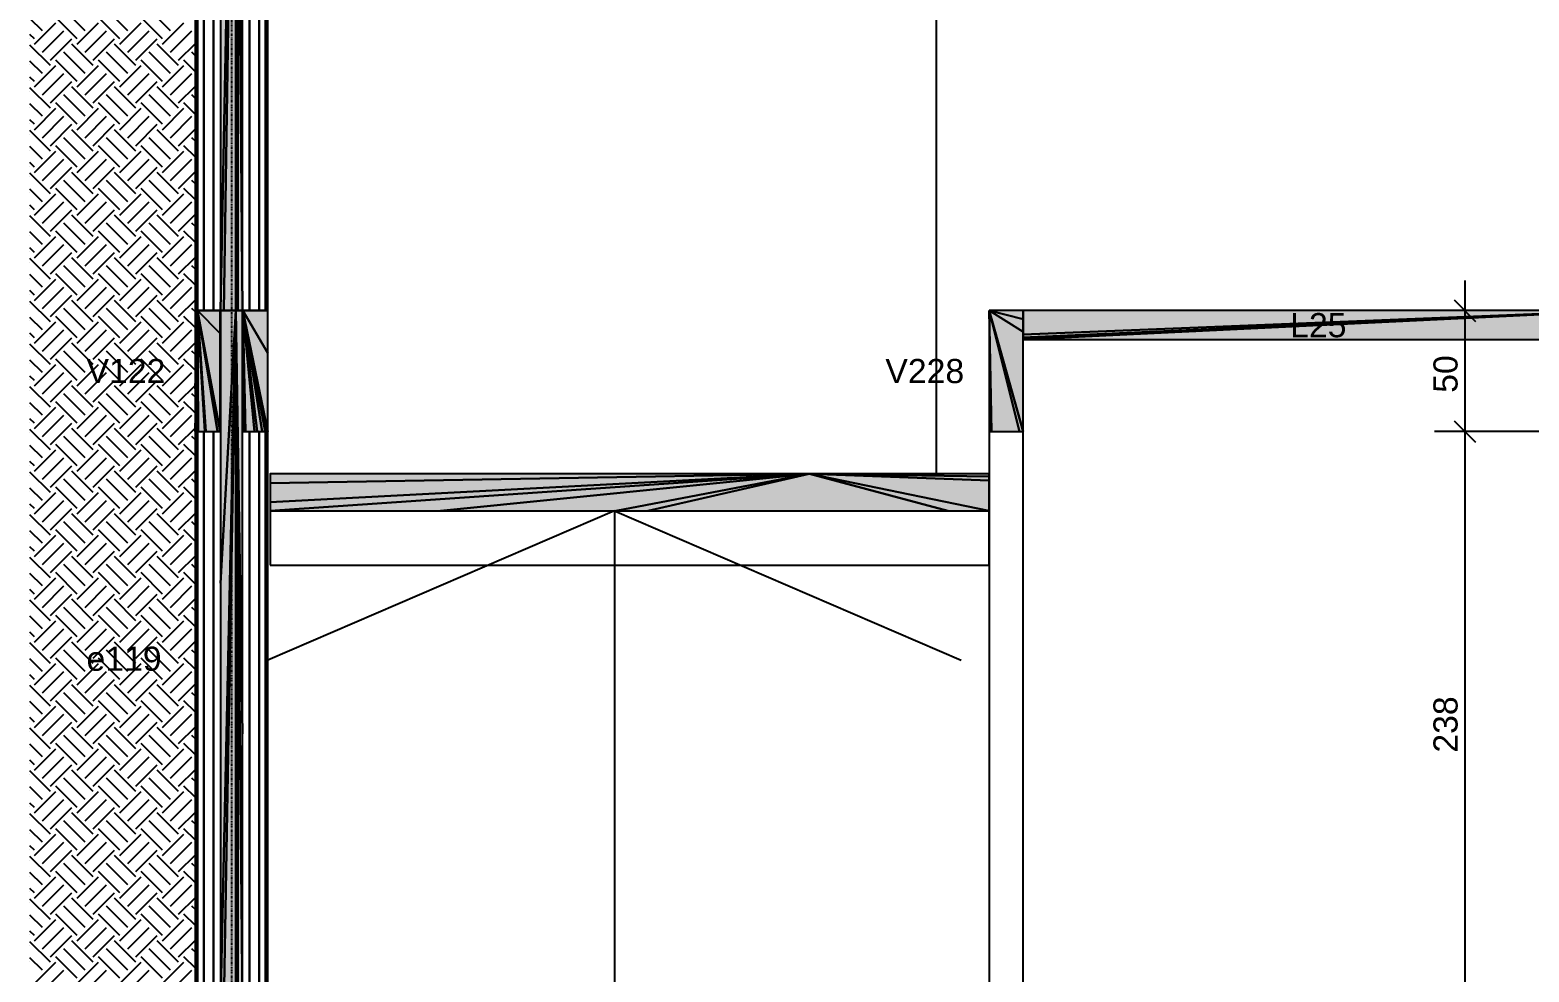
# Model space of a CAD drawing. Extents: x 37185 to 43130, y -8131 to -3926.
# Drawn here: x 38322.4 to 38735.9, y -7439.1 to -7179 of the extents above; entities that cross this region are included whole.
import ezdxf

# ---------------------------------------------------------------- set-up
doc = ezdxf.new("R2010")
doc.units = 0
doc.header["$MEASUREMENT"] = 0
doc.linetypes.add('ESTILO_TQS_0004', pattern=[1.12, 0.5, -0.2, 0.01, -0.2, 0.01, -0.2])
for name, color, linetype in [('47', 15, 'CONTINUOUS'), ('48', 4, 'CONTINUOUS'), ('52', 3, 'CONTINUOUS'), ('70', 160, 'CONTINUOUS'), ('74', 2, 'CONTINUOUS'), ('75', 9, 'CONTINUOUS'), ('96', 252, 'CONTINUOUS')]:
    doc.layers.add(name, color=color, linetype=linetype)
doc.styles.add('TQS_ARIAL', font='arial.ttf')

msp = doc.modelspace()

# ---------------------------------------------------------------- linework, layer by layer
at = {"layer": '47', "linetype": 'Continuous'}
for p, q in [((38337.58, -7179.29), (38331.69, -7173.4)), ((38349.37, -7179.29), (38343.47, -7173.4)), ((38361.15, -7179.29), (38355.26, -7173.4)), ((38325.8, -7179.29), (38322.35, -7175.85)), ((38323.59, -7182.98), (38329.48, -7177.08)), ((38335.37, -7181.5), (38329.48, -7175.61)), ((38335.37, -7182.98), (38341.26, -7177.08)), ((38347.16, -7181.5), (38341.26, -7175.61)), ((38347.16, -7182.98), (38353.05, -7177.08)), ((38358.94, -7181.5), (38353.05, -7175.61)), ((38358.94, -7182.98), (38364.83, -7177.08)), ((38323.59, -7181.5), (38322.35, -7180.27)), ((38322.35, -7181.26), (38322.35, -7181.26)), ((38325.8, -7185.19), (38331.69, -7179.29)), ((38328.01, -7187.39), (38333.9, -7181.5)), ((38339.79, -7188.87), (38333.9, -7182.98)), ((38337.58, -7185.19), (38343.47, -7179.29)), ((38339.79, -7187.39), (38345.68, -7181.5)), ((38351.58, -7188.87), (38345.68, -7182.98)), ((38349.37, -7185.19), (38355.26, -7179.29)), ((38351.58, -7187.39), (38357.47, -7181.5)), ((38363.36, -7188.87), (38357.47, -7182.98)), ((38361.15, -7185.19), (38367.04, -7179.29)), ((38363.36, -7187.39), (38367.98, -7182.77)), ((38367.98, -7181.71), (38367.98, -7181.71)), ((38328.01, -7188.87), (38322.35, -7183.22)), ((38322.35, -7184.21), (38322.35, -7184.21)), ((38337.58, -7191.08), (38331.69, -7185.19)), ((38349.37, -7191.08), (38343.47, -7185.19)), ((38361.15, -7191.08), (38355.26, -7185.19)), ((38367.98, -7186.13), (38367.04, -7185.19)), ((38325.8, -7191.08), (38322.35, -7187.63)), ((38322.35, -7188.63), (38322.35, -7188.63)), ((38323.59, -7194.76), (38329.48, -7188.87)), ((38325.8, -7196.97), (38331.69, -7191.08)), ((38335.37, -7193.29), (38329.48, -7187.39)), ((38335.37, -7194.76), (38341.26, -7188.87)), ((38337.58, -7196.97), (38343.47, -7191.08)), ((38347.16, -7193.29), (38341.26, -7187.39)), ((38347.16, -7194.76), (38353.05, -7188.87)), ((38349.37, -7196.97), (38355.26, -7191.08)), ((38358.94, -7193.29), (38353.05, -7187.39)), ((38358.94, -7194.76), (38364.83, -7188.87)), ((38361.15, -7196.97), (38367.04, -7191.08)), ((38367.98, -7190.55), (38364.83, -7187.39)), ((38323.59, -7193.29), (38322.35, -7192.05)), ((38322.35, -7193.05), (38322.35, -7193.05)), ((38328.01, -7200.65), (38322.35, -7195)), ((38328.01, -7199.18), (38333.9, -7193.29)), ((38339.79, -7200.65), (38333.9, -7194.76)), ((38339.79, -7199.18), (38345.68, -7193.29)), ((38351.58, -7200.65), (38345.68, -7194.76)), ((38351.58, -7199.18), (38357.47, -7193.29)), ((38363.36, -7200.65), (38357.47, -7194.76)), ((38363.36, -7199.18), (38367.98, -7194.56)), ((38367.98, -7193.49), (38367.98, -7193.49)), ((38322.35, -7195.99), (38322.35, -7195.99)), ((38325.8, -7202.86), (38322.35, -7199.42)), ((38335.37, -7205.07), (38329.48, -7199.18)), ((38337.58, -7202.86), (38331.69, -7196.97)), ((38347.16, -7205.07), (38341.26, -7199.18)), ((38349.37, -7202.86), (38343.47, -7196.97)), ((38358.94, -7205.07), (38353.05, -7199.18)), ((38361.15, -7202.86), (38355.26, -7196.97)), ((38367.98, -7202.33), (38364.83, -7199.18)), ((38367.98, -7197.91), (38367.04, -7196.97)), ((38322.35, -7200.41), (38322.35, -7200.41)), ((38323.59, -7206.55), (38329.48, -7200.65)), ((38325.8, -7208.76), (38331.69, -7202.86)), ((38335.37, -7206.55), (38341.26, -7200.65)), ((38337.58, -7208.76), (38343.47, -7202.86)), ((38347.16, -7206.55), (38353.05, -7200.65)), ((38349.37, -7208.76), (38355.26, -7202.86)), ((38358.94, -7206.55), (38364.83, -7200.65)), ((38361.15, -7208.76), (38367.04, -7202.86)), ((38323.59, -7205.07), (38322.35, -7203.84)), ((38322.35, -7204.83), (38322.35, -7204.83)), ((38328.01, -7212.44), (38322.35, -7206.79)), ((38322.35, -7207.78), (38322.35, -7207.78)), ((38328.01, -7210.97), (38333.9, -7205.07)), ((38339.79, -7212.44), (38333.9, -7206.55)), ((38339.79, -7210.97), (38345.68, -7205.07)), ((38351.58, -7212.44), (38345.68, -7206.55)), ((38351.58, -7210.97), (38357.47, -7205.07)), ((38363.36, -7212.44), (38357.47, -7206.55)), ((38363.36, -7210.97), (38367.98, -7206.34)), ((38367.98, -7205.28), (38367.98, -7205.28)), ((38325.8, -7214.65), (38322.35, -7211.2)), ((38335.37, -7216.86), (38329.48, -7210.97)), ((38337.58, -7214.65), (38331.69, -7208.76)), ((38347.16, -7216.86), (38341.26, -7210.97)), ((38349.37, -7214.65), (38343.47, -7208.76)), ((38358.94, -7216.86), (38353.05, -7210.97)), ((38361.15, -7214.65), (38355.26, -7208.76)), ((38367.98, -7214.12), (38364.83, -7210.97)), ((38367.98, -7209.7), (38367.04, -7208.76)), ((38322.35, -7212.2), (38322.35, -7212.2)), ((38323.59, -7216.86), (38322.35, -7215.62)), ((38323.59, -7218.33), (38329.48, -7212.44)), ((38325.8, -7220.54), (38331.69, -7214.65)), ((38335.37, -7218.33), (38341.26, -7212.44)), ((38337.58, -7220.54), (38343.47, -7214.65)), ((38347.16, -7218.33), (38353.05, -7212.44)), ((38349.37, -7220.54), (38355.26, -7214.65)), ((38358.94, -7218.33), (38364.83, -7212.44)), ((38361.15, -7220.54), (38367.04, -7214.65)), ((38322.35, -7216.62), (38322.35, -7216.62)), ((38328.01, -7224.22), (38322.35, -7218.57)), ((38322.35, -7219.56), (38322.35, -7219.56)), ((38328.01, -7222.75), (38333.9, -7216.86)), ((38339.79, -7224.22), (38333.9, -7218.33)), ((38339.79, -7222.75), (38345.68, -7216.86)), ((38351.58, -7224.22), (38345.68, -7218.33)), ((38351.58, -7222.75), (38357.47, -7216.86)), ((38363.36, -7224.22), (38357.47, -7218.33)), ((38363.36, -7222.75), (38367.98, -7218.13)), ((38367.98, -7217.06), (38367.98, -7217.06)), ((38325.8, -7226.43), (38322.35, -7222.99)), ((38322.35, -7223.98), (38322.35, -7223.98)), ((38323.59, -7230.12), (38329.48, -7224.22)), ((38335.37, -7228.64), (38329.48, -7222.75)), ((38337.58, -7226.43), (38331.69, -7220.54)), ((38335.37, -7230.12), (38341.26, -7224.22)), ((38347.16, -7228.64), (38341.26, -7222.75)), ((38349.37, -7226.43), (38343.47, -7220.54)), ((38347.16, -7230.12), (38353.05, -7224.22)), ((38358.94, -7228.64), (38353.05, -7222.75)), ((38361.15, -7226.43), (38355.26, -7220.54)), ((38358.94, -7230.12), (38364.83, -7224.22)), ((38367.98, -7225.9), (38364.83, -7222.75)), ((38367.98, -7221.48), (38367.04, -7220.54)), ((38323.59, -7228.64), (38322.35, -7227.41)), ((38322.35, -7228.4), (38322.35, -7228.4)), ((38325.8, -7232.33), (38331.69, -7226.43)), ((38337.58, -7232.33), (38343.47, -7226.43)), ((38349.37, -7232.33), (38355.26, -7226.43)), ((38361.15, -7232.33), (38367.04, -7226.43)), ((38328.01, -7236.01), (38322.35, -7230.36)), ((38322.35, -7231.35), (38322.35, -7231.35)), ((38328.01, -7234.54), (38333.9, -7228.64)), ((38337.58, -7238.22), (38331.69, -7232.33)), ((38339.79, -7236.01), (38333.9, -7230.12)), ((38339.79, -7234.54), (38345.68, -7228.64)), ((38349.37, -7238.22), (38343.47, -7232.33)), ((38351.58, -7236.01), (38345.68, -7230.12)), ((38351.58, -7234.54), (38357.47, -7228.64)), ((38361.15, -7238.22), (38355.26, -7232.33)), ((38363.36, -7236.01), (38357.47, -7230.12)), ((38363.36, -7234.54), (38367.98, -7229.91)), ((38367.98, -7233.27), (38367.04, -7232.33)), ((38367.98, -7228.85), (38367.98, -7228.85)), ((38325.8, -7238.22), (38322.35, -7234.78)), ((38322.35, -7235.77), (38322.35, -7235.77)), ((38323.59, -7241.9), (38329.48, -7236.01)), ((38335.37, -7240.43), (38329.48, -7234.54)), ((38335.37, -7241.9), (38341.26, -7236.01)), ((38347.16, -7240.43), (38341.26, -7234.54)), ((38347.16, -7241.9), (38353.05, -7236.01)), ((38358.94, -7240.43), (38353.05, -7234.54)), ((38358.94, -7241.9), (38364.83, -7236.01)), ((38367.98, -7237.69), (38364.83, -7234.54)), ((38323.59, -7240.43), (38322.35, -7239.19)), ((38322.35, -7240.19), (38322.35, -7240.19)), ((38325.8, -7244.11), (38331.69, -7238.22)), ((38328.01, -7246.32), (38333.9, -7240.43)), ((38337.58, -7244.11), (38343.47, -7238.22)), ((38339.79, -7246.32), (38345.68, -7240.43)), ((38349.37, -7244.11), (38355.26, -7238.22)), ((38351.58, -7246.32), (38357.47, -7240.43)), ((38361.15, -7244.11), (38367.04, -7238.22)), ((38367.98, -7240.63), (38367.98, -7240.63)), ((38328.01, -7247.79), (38322.35, -7242.14)), ((38322.35, -7243.13), (38322.35, -7243.13)), ((38337.58, -7250), (38331.69, -7244.11)), ((38339.79, -7247.79), (38333.9, -7241.9)), ((38349.37, -7250), (38343.47, -7244.11)), ((38351.58, -7247.79), (38345.68, -7241.9)), ((38361.15, -7250), (38355.26, -7244.11)), ((38363.36, -7247.79), (38357.47, -7241.9)), ((38363.36, -7246.32), (38367.98, -7241.7)), ((38367.98, -7245.05), (38367.04, -7244.11)), ((38325.8, -7250), (38322.35, -7246.56)), ((38322.35, -7247.55), (38322.35, -7247.55)), ((38323.59, -7253.69), (38329.48, -7247.79)), ((38335.37, -7252.21), (38329.48, -7246.32)), ((38335.37, -7253.69), (38341.26, -7247.79)), ((38347.16, -7252.21), (38341.26, -7246.32)), ((38347.16, -7253.69), (38353.05, -7247.79)), ((38358.94, -7252.21), (38353.05, -7246.32)), ((38358.94, -7253.69), (38364.83, -7247.79)), ((38367.98, -7249.47), (38364.83, -7246.32)), ((38323.59, -7252.21), (38322.35, -7250.98)), ((38322.35, -7251.97), (38322.35, -7251.97)), ((38325.8, -7255.9), (38331.69, -7250)), ((38328.01, -7258.11), (38333.9, -7252.21)), ((38337.58, -7255.9), (38343.47, -7250)), ((38339.79, -7258.11), (38345.68, -7252.21)), ((38349.37, -7255.9), (38355.26, -7250)), ((38351.58, -7258.11), (38357.47, -7252.21)), ((38361.15, -7255.9), (38367.04, -7250)), ((38367.98, -7252.42), (38367.98, -7252.42)), ((38328.01, -7259.58), (38322.35, -7253.93)), ((38322.35, -7254.92), (38322.35, -7254.92)), ((38337.58, -7261.79), (38331.69, -7255.9)), ((38339.79, -7259.58), (38333.9, -7253.69)), ((38349.37, -7261.79), (38343.47, -7255.9)), ((38351.58, -7259.58), (38345.68, -7253.69)), ((38361.15, -7261.79), (38355.26, -7255.9)), ((38363.36, -7259.58), (38357.47, -7253.69)), ((38363.36, -7258.11), (38367.98, -7253.48)), ((38367.98, -7256.84), (38367.04, -7255.9)), ((38325.8, -7261.79), (38322.35, -7258.35)), ((38322.35, -7259.34), (38322.35, -7259.34)), ((38323.59, -7265.47), (38329.48, -7259.58)), ((38335.37, -7264), (38329.48, -7258.11)), ((38335.37, -7265.47), (38341.26, -7259.58)), ((38347.16, -7264), (38341.26, -7258.11)), ((38347.16, -7265.47), (38353.05, -7259.58)), ((38358.94, -7264), (38353.05, -7258.11)), ((38358.94, -7265.47), (38364.83, -7259.58)), ((38367.98, -7261.26), (38364.83, -7258.11)), ((38323.59, -7264), (38322.35, -7262.76)), ((38322.35, -7263.76), (38322.35, -7263.76)), ((38328.01, -7271.36), (38322.35, -7265.71)), ((38325.8, -7267.68), (38331.69, -7261.79)), ((38328.01, -7269.89), (38333.9, -7264)), ((38339.79, -7271.36), (38333.9, -7265.47)), ((38337.58, -7267.68), (38343.47, -7261.79)), ((38339.79, -7269.89), (38345.68, -7264)), ((38351.58, -7271.36), (38345.68, -7265.47)), ((38349.37, -7267.68), (38355.26, -7261.79)), ((38351.58, -7269.89), (38357.47, -7264)), ((38363.36, -7271.36), (38357.47, -7265.47)), ((38361.15, -7267.68), (38367.04, -7261.79)), ((38363.36, -7269.89), (38367.98, -7265.27)), ((38367.98, -7264.2), (38367.98, -7264.2)), ((38322.35, -7266.7), (38322.35, -7266.7)), ((38335.37, -7275.78), (38329.48, -7269.89)), ((38337.58, -7273.57), (38331.69, -7267.68)), ((38347.16, -7275.78), (38341.26, -7269.89)), ((38349.37, -7273.57), (38343.47, -7267.68)), ((38358.94, -7275.78), (38353.05, -7269.89)), ((38361.15, -7273.57), (38355.26, -7267.68)), ((38367.98, -7273.04), (38364.83, -7269.89)), ((38367.98, -7268.62), (38367.04, -7267.68)), ((38325.8, -7273.57), (38322.35, -7270.13)), ((38322.35, -7271.12), (38322.35, -7271.12)), ((38323.59, -7277.26), (38329.48, -7271.36)), ((38325.8, -7279.47), (38331.69, -7273.57)), ((38335.37, -7277.26), (38341.26, -7271.36)), ((38337.58, -7279.47), (38343.47, -7273.57)), ((38347.16, -7277.26), (38353.05, -7271.36)), ((38349.37, -7279.47), (38355.26, -7273.57)), ((38358.94, -7277.26), (38364.83, -7271.36)), ((38361.15, -7279.47), (38367.04, -7273.57)), ((38323.59, -7275.78), (38322.35, -7274.55)), ((38322.35, -7275.54), (38322.35, -7275.54)), ((38328.01, -7283.15), (38322.35, -7277.5)), ((38328.01, -7281.68), (38333.9, -7275.78)), ((38339.79, -7283.15), (38333.9, -7277.26)), ((38339.79, -7281.68), (38345.68, -7275.78)), ((38351.58, -7283.15), (38345.68, -7277.26)), ((38351.58, -7281.68), (38357.47, -7275.78)), ((38363.36, -7283.15), (38357.47, -7277.26)), ((38363.36, -7281.68), (38367.98, -7277.05)), ((38367.98, -7275.99), (38367.98, -7275.99)), ((38322.35, -7278.49), (38322.35, -7278.49)), ((38325.8, -7285.36), (38322.35, -7281.92)), ((38335.37, -7287.57), (38329.48, -7281.68)), ((38337.58, -7285.36), (38331.69, -7279.47)), ((38347.16, -7287.57), (38341.26, -7281.68)), ((38349.37, -7285.36), (38343.47, -7279.47)), ((38358.94, -7287.57), (38353.05, -7281.68)), ((38361.15, -7285.36), (38355.26, -7279.47)), ((38367.98, -7284.83), (38364.83, -7281.68)), ((38367.98, -7280.41), (38367.04, -7279.47)), ((38322.35, -7282.91), (38322.35, -7282.91)), ((38323.59, -7287.57), (38322.35, -7286.34)), ((38323.59, -7289.04), (38329.48, -7283.15)), ((38325.8, -7291.25), (38331.69, -7285.36)), ((38335.37, -7289.04), (38341.26, -7283.15)), ((38337.58, -7291.25), (38343.47, -7285.36)), ((38347.16, -7289.04), (38353.05, -7283.15)), ((38349.37, -7291.25), (38355.26, -7285.36)), ((38358.94, -7289.04), (38364.83, -7283.15)), ((38361.15, -7291.25), (38367.04, -7285.36)), ((38322.35, -7287.33), (38322.35, -7287.33)), ((38328.01, -7294.93), (38322.35, -7289.28)), ((38322.35, -7290.27), (38322.35, -7290.27)), ((38328.01, -7293.46), (38333.9, -7287.57)), ((38339.79, -7294.93), (38333.9, -7289.04)), ((38339.79, -7293.46), (38345.68, -7287.57)), ((38351.58, -7294.93), (38345.68, -7289.04)), ((38351.58, -7293.46), (38357.47, -7287.57)), ((38363.36, -7294.93), (38357.47, -7289.04)), ((38363.36, -7293.46), (38367.98, -7288.84)), ((38367.98, -7287.77), (38367.98, -7287.77)), ((38325.8, -7297.14), (38322.35, -7293.7)), ((38322.35, -7294.69), (38322.35, -7294.69)), ((38335.37, -7299.35), (38329.48, -7293.46)), ((38337.58, -7297.14), (38331.69, -7291.25)), ((38347.16, -7299.35), (38341.26, -7293.46)), ((38349.37, -7297.14), (38343.47, -7291.25)), ((38358.94, -7299.35), (38353.05, -7293.46)), ((38361.15, -7297.14), (38355.26, -7291.25)), ((38367.98, -7296.61), (38364.83, -7293.46)), ((38367.98, -7292.19), (38367.04, -7291.25)), ((38323.59, -7299.35), (38322.35, -7298.12)), ((38323.59, -7300.83), (38329.48, -7294.93)), ((38325.8, -7303.04), (38331.69, -7297.14)), ((38335.37, -7300.83), (38341.26, -7294.93)), ((38337.58, -7303.04), (38343.47, -7297.14)), ((38347.16, -7300.83), (38353.05, -7294.93)), ((38349.37, -7303.04), (38355.26, -7297.14)), ((38358.94, -7300.83), (38364.83, -7294.93)), ((38361.15, -7303.04), (38367.04, -7297.14)), ((38322.35, -7299.11), (38322.35, -7299.11)), ((38328.01, -7306.72), (38322.35, -7301.07)), ((38322.35, -7302.06), (38322.35, -7302.06)), ((38328.01, -7305.25), (38333.9, -7299.35)), ((38337.58, -7308.93), (38331.69, -7303.04)), ((38339.79, -7306.72), (38333.9, -7300.83)), ((38339.79, -7305.25), (38345.68, -7299.35)), ((38349.37, -7308.93), (38343.47, -7303.04)), ((38351.58, -7306.72), (38345.68, -7300.83)), ((38351.58, -7305.25), (38357.47, -7299.35)), ((38361.15, -7308.93), (38355.26, -7303.04)), ((38363.36, -7306.72), (38357.47, -7300.83)), ((38363.36, -7305.25), (38367.98, -7300.62)), ((38367.98, -7303.98), (38367.04, -7303.04)), ((38367.98, -7299.56), (38367.98, -7299.56)), ((38325.8, -7308.93), (38322.35, -7305.49)), ((38322.35, -7306.48), (38322.35, -7306.48)), ((38323.59, -7312.61), (38329.48, -7306.72)), ((38335.37, -7311.14), (38329.48, -7305.25)), ((38335.37, -7312.61), (38341.26, -7306.72)), ((38347.16, -7311.14), (38341.26, -7305.25)), ((38347.16, -7312.61), (38353.05, -7306.72)), ((38358.94, -7311.14), (38353.05, -7305.25)), ((38358.94, -7312.61), (38364.83, -7306.72)), ((38367.98, -7308.4), (38364.83, -7305.25)), ((38323.59, -7311.14), (38322.35, -7309.91)), ((38322.35, -7310.9), (38322.35, -7310.9)), ((38325.8, -7314.82), (38331.69, -7308.93)), ((38328.01, -7317.03), (38333.9, -7311.14)), ((38337.58, -7314.82), (38343.47, -7308.93)), ((38339.79, -7317.03), (38345.68, -7311.14)), ((38349.37, -7314.82), (38355.26, -7308.93)), ((38351.58, -7317.03), (38357.47, -7311.14)), ((38361.15, -7314.82), (38367.04, -7308.93)), ((38328.01, -7318.5), (38322.35, -7312.85)), ((38322.35, -7313.84), (38322.35, -7313.84)), ((38337.58, -7320.71), (38331.69, -7314.82)), ((38339.79, -7318.5), (38333.9, -7312.61)), ((38349.37, -7320.71), (38343.47, -7314.82)), ((38351.58, -7318.5), (38345.68, -7312.61)), ((38361.15, -7320.71), (38355.26, -7314.82)), ((38363.36, -7318.5), (38357.47, -7312.61)), ((38363.36, -7317.03), (38367.98, -7312.41)), ((38367.98, -7315.76), (38367.04, -7314.82)), ((38367.98, -7311.34), (38367.98, -7311.34)), ((38325.8, -7320.71), (38322.35, -7317.27)), ((38322.35, -7318.26), (38322.35, -7318.26)), ((38323.59, -7324.4), (38329.48, -7318.5)), ((38335.37, -7322.92), (38329.48, -7317.03)), ((38335.37, -7324.4), (38341.26, -7318.5)), ((38347.16, -7322.92), (38341.26, -7317.03)), ((38347.16, -7324.4), (38353.05, -7318.5)), ((38358.94, -7322.92), (38353.05, -7317.03)), ((38358.94, -7324.4), (38364.83, -7318.5)), ((38367.98, -7320.18), (38364.83, -7317.03)), ((38323.59, -7322.92), (38322.35, -7321.69)), ((38322.35, -7322.68), (38322.35, -7322.68)), ((38325.8, -7326.61), (38331.69, -7320.71)), ((38328.01, -7328.82), (38333.9, -7322.92)), ((38337.58, -7326.61), (38343.47, -7320.71)), ((38339.79, -7328.82), (38345.68, -7322.92)), ((38349.37, -7326.61), (38355.26, -7320.71)), ((38351.58, -7328.82), (38357.47, -7322.92)), ((38361.15, -7326.61), (38367.04, -7320.71)), ((38367.98, -7323.13), (38367.98, -7323.13)), ((38328.01, -7330.29), (38322.35, -7324.64)), ((38322.35, -7325.63), (38322.35, -7325.63)), ((38337.58, -7332.5), (38331.69, -7326.61)), ((38339.79, -7330.29), (38333.9, -7324.4)), ((38349.37, -7332.5), (38343.47, -7326.61)), ((38351.58, -7330.29), (38345.68, -7324.4)), ((38361.15, -7332.5), (38355.26, -7326.61)), ((38363.36, -7330.29), (38357.47, -7324.4)), ((38363.36, -7328.82), (38367.98, -7324.19)), ((38367.98, -7327.55), (38367.04, -7326.61)), ((38325.8, -7332.5), (38322.35, -7329.06)), ((38322.35, -7330.05), (38322.35, -7330.05)), ((38323.59, -7336.18), (38329.48, -7330.29)), ((38335.37, -7334.71), (38329.48, -7328.82)), ((38335.37, -7336.18), (38341.26, -7330.29)), ((38347.16, -7334.71), (38341.26, -7328.82)), ((38347.16, -7336.18), (38353.05, -7330.29)), ((38358.94, -7334.71), (38353.05, -7328.82)), ((38358.94, -7336.18), (38364.83, -7330.29)), ((38367.98, -7331.97), (38364.83, -7328.82)), ((38323.59, -7334.71), (38322.35, -7333.48)), ((38322.35, -7334.47), (38322.35, -7334.47)), ((38325.8, -7338.39), (38331.69, -7332.5)), ((38328.01, -7340.6), (38333.9, -7334.71)), ((38337.58, -7338.39), (38343.47, -7332.5)), ((38339.79, -7340.6), (38345.68, -7334.71)), ((38349.37, -7338.39), (38355.26, -7332.5)), ((38351.58, -7340.6), (38357.47, -7334.71)), ((38361.15, -7338.39), (38367.04, -7332.5)), ((38363.36, -7340.6), (38367.98, -7335.98)), ((38367.98, -7334.91), (38367.98, -7334.91)), ((38328.01, -7342.07), (38322.35, -7336.42)), ((38322.35, -7337.42), (38322.35, -7337.42)), ((38337.58, -7344.28), (38331.69, -7338.39)), ((38339.79, -7342.07), (38333.9, -7336.18)), ((38349.37, -7344.28), (38343.47, -7338.39)), ((38351.58, -7342.07), (38345.68, -7336.18)), ((38361.15, -7344.28), (38355.26, -7338.39)), ((38363.36, -7342.07), (38357.47, -7336.18)), ((38367.98, -7339.33), (38367.04, -7338.39)), ((38325.8, -7344.28), (38322.35, -7340.84)), ((38322.35, -7341.83), (38322.35, -7341.83)), ((38323.59, -7347.97), (38329.48, -7342.07)), ((38325.8, -7350.18), (38331.69, -7344.28)), ((38335.37, -7346.49), (38329.48, -7340.6)), ((38335.37, -7347.97), (38341.26, -7342.07)), ((38337.58, -7350.18), (38343.47, -7344.28)), ((38347.16, -7346.49), (38341.26, -7340.6)), ((38347.16, -7347.97), (38353.05, -7342.07)), ((38349.37, -7350.18), (38355.26, -7344.28)), ((38358.94, -7346.49), (38353.05, -7340.6)), ((38358.94, -7347.97), (38364.83, -7342.07)), ((38361.15, -7350.18), (38367.04, -7344.28)), ((38367.98, -7343.75), (38364.83, -7340.6)), ((38323.59, -7346.49), (38322.35, -7345.26)), ((38322.35, -7346.25), (38322.35, -7346.25)), ((38328.01, -7353.86), (38322.35, -7348.21)), ((38328.01, -7352.39), (38333.9, -7346.49)), ((38339.79, -7353.86), (38333.9, -7347.97)), ((38339.79, -7352.39), (38345.68, -7346.49)), ((38351.58, -7353.86), (38345.68, -7347.97)), ((38351.58, -7352.39), (38357.47, -7346.49)), ((38363.36, -7353.86), (38357.47, -7347.97)), ((38363.36, -7352.39), (38367.98, -7347.76)), ((38367.98, -7346.7), (38367.98, -7346.7)), ((38322.35, -7349.2), (38322.35, -7349.2)), ((38325.8, -7356.07), (38322.35, -7352.63)), ((38335.37, -7358.28), (38329.48, -7352.39)), ((38337.58, -7356.07), (38331.69, -7350.18)), ((38347.16, -7358.28), (38341.26, -7352.39)), ((38349.37, -7356.07), (38343.47, -7350.18)), ((38358.94, -7358.28), (38353.05, -7352.39)), ((38361.15, -7356.07), (38355.26, -7350.18)), ((38367.98, -7355.54), (38364.83, -7352.39)), ((38367.98, -7351.12), (38367.04, -7350.18)), ((38322.35, -7353.62), (38322.35, -7353.62)), ((38323.59, -7359.75), (38329.48, -7353.86)), ((38325.8, -7361.96), (38331.69, -7356.07)), ((38335.37, -7359.75), (38341.26, -7353.86)), ((38337.58, -7361.96), (38343.47, -7356.07)), ((38347.16, -7359.75), (38353.05, -7353.86)), ((38349.37, -7361.96), (38355.26, -7356.07)), ((38358.94, -7359.75), (38364.83, -7353.86)), ((38361.15, -7361.96), (38367.04, -7356.07)), ((38323.59, -7358.28), (38322.35, -7357.05)), ((38322.35, -7358.04), (38322.35, -7358.04)), ((38328.01, -7365.64), (38322.35, -7359.99)), ((38328.01, -7364.17), (38333.9, -7358.28)), ((38339.79, -7365.64), (38333.9, -7359.75)), ((38339.79, -7364.17), (38345.68, -7358.28)), ((38351.58, -7365.64), (38345.68, -7359.75)), ((38351.58, -7364.17), (38357.47, -7358.28)), ((38363.36, -7365.64), (38357.47, -7359.75)), ((38363.36, -7364.17), (38367.98, -7359.55)), ((38367.98, -7358.48), (38367.98, -7358.48)), ((38322.35, -7360.99), (38322.35, -7360.99)), ((38325.8, -7367.85), (38322.35, -7364.41)), ((38335.37, -7370.06), (38329.48, -7364.17)), ((38337.58, -7367.85), (38331.69, -7361.96)), ((38347.16, -7370.06), (38341.26, -7364.17)), ((38349.37, -7367.85), (38343.47, -7361.96)), ((38358.94, -7370.06), (38353.05, -7364.17)), ((38361.15, -7367.85), (38355.26, -7361.96)), ((38367.98, -7367.32), (38364.83, -7364.17)), ((38367.98, -7362.9), (38367.04, -7361.96)), ((38322.35, -7365.4), (38322.35, -7365.4)), ((38323.59, -7370.06), (38322.35, -7368.83)), ((38323.59, -7371.54), (38329.48, -7365.64)), ((38325.8, -7373.75), (38331.69, -7367.85)), ((38335.37, -7371.54), (38341.26, -7365.64)), ((38337.58, -7373.75), (38343.47, -7367.85)), ((38347.16, -7371.54), (38353.05, -7365.64)), ((38349.37, -7373.75), (38355.26, -7367.85)), ((38358.94, -7371.54), (38364.83, -7365.64)), ((38361.15, -7373.75), (38367.04, -7367.85)), ((38322.35, -7369.82), (38322.35, -7369.82)), ((38328.01, -7377.43), (38322.35, -7371.78)), ((38322.35, -7372.77), (38322.35, -7372.77)), ((38328.01, -7375.96), (38333.9, -7370.06)), ((38339.79, -7377.43), (38333.9, -7371.54)), ((38339.79, -7375.96), (38345.68, -7370.06)), ((38351.58, -7377.43), (38345.68, -7371.54)), ((38351.58, -7375.96), (38357.47, -7370.06)), ((38363.36, -7377.43), (38357.47, -7371.54)), ((38363.36, -7375.96), (38367.98, -7371.33)), ((38367.98, -7370.27), (38367.98, -7370.27)), ((38325.8, -7379.64), (38322.35, -7376.2)), ((38322.35, -7377.19), (38322.35, -7377.19)), ((38323.59, -7383.32), (38329.48, -7377.43)), ((38335.37, -7381.85), (38329.48, -7375.96)), ((38337.58, -7379.64), (38331.69, -7373.75)), ((38335.37, -7383.32), (38341.26, -7377.43)), ((38347.16, -7381.85), (38341.26, -7375.96)), ((38349.37, -7379.64), (38343.47, -7373.75)), ((38347.16, -7383.32), (38353.05, -7377.43)), ((38358.94, -7381.85), (38353.05, -7375.96)), ((38361.15, -7379.64), (38355.26, -7373.75)), ((38358.94, -7383.32), (38364.83, -7377.43)), ((38367.98, -7379.11), (38364.83, -7375.96)), ((38367.98, -7374.69), (38367.04, -7373.75)), ((38323.59, -7381.85), (38322.35, -7380.62)), ((38322.35, -7381.61), (38322.35, -7381.61)), ((38325.8, -7385.53), (38331.69, -7379.64)), ((38337.58, -7385.53), (38343.47, -7379.64)), ((38349.37, -7385.53), (38355.26, -7379.64)), ((38361.15, -7385.53), (38367.04, -7379.64)), ((38328.01, -7389.21), (38322.35, -7383.56)), ((38322.35, -7384.56), (38322.35, -7384.56)), ((38328.01, -7387.74), (38333.9, -7381.85)), ((38337.58, -7391.42), (38331.69, -7385.53)), ((38339.79, -7389.21), (38333.9, -7383.32)), ((38339.79, -7387.74), (38345.68, -7381.85)), ((38349.37, -7391.42), (38343.47, -7385.53)), ((38351.58, -7389.21), (38345.68, -7383.32)), ((38351.58, -7387.74), (38357.47, -7381.85)), ((38361.15, -7391.42), (38355.26, -7385.53)), ((38363.36, -7389.21), (38357.47, -7383.32)), ((38363.36, -7387.74), (38367.98, -7383.12)), ((38367.98, -7386.47), (38367.04, -7385.53)), ((38367.98, -7382.05), (38367.98, -7382.05)), ((38325.8, -7391.42), (38322.35, -7387.98)), ((38322.35, -7388.97), (38322.35, -7388.97)), ((38323.59, -7395.11), (38329.48, -7389.21)), ((38335.37, -7393.63), (38329.48, -7387.74)), ((38335.37, -7395.11), (38341.26, -7389.21)), ((38347.16, -7393.63), (38341.26, -7387.74)), ((38347.16, -7395.11), (38353.05, -7389.21)), ((38358.94, -7393.63), (38353.05, -7387.74)), ((38358.94, -7395.11), (38364.83, -7389.21)), ((38367.98, -7390.89), (38364.83, -7387.74)), ((38323.59, -7393.63), (38322.35, -7392.4)), ((38322.35, -7393.39), (38322.35, -7393.39)), ((38325.8, -7397.32), (38331.69, -7391.42)), ((38328.01, -7399.53), (38333.9, -7393.63)), ((38337.58, -7397.32), (38343.47, -7391.42)), ((38339.79, -7399.53), (38345.68, -7393.63)), ((38349.37, -7397.32), (38355.26, -7391.42)), ((38351.58, -7399.53), (38357.47, -7393.63)), ((38361.15, -7397.32), (38367.04, -7391.42)), ((38367.98, -7393.84), (38367.98, -7393.84)), ((38328.01, -7401), (38322.35, -7395.35)), ((38322.35, -7396.34), (38322.35, -7396.34)), ((38337.58, -7403.21), (38331.69, -7397.32)), ((38339.79, -7401), (38333.9, -7395.11)), ((38349.37, -7403.21), (38343.47, -7397.32)), ((38351.58, -7401), (38345.68, -7395.11)), ((38361.15, -7403.21), (38355.26, -7397.32)), ((38363.36, -7401), (38357.47, -7395.11)), ((38363.36, -7399.53), (38367.98, -7394.9)), ((38367.98, -7398.26), (38367.04, -7397.32)), ((38325.8, -7403.21), (38322.35, -7399.77)), ((38322.35, -7400.76), (38322.35, -7400.76)), ((38323.59, -7406.89), (38329.48, -7401)), ((38335.37, -7405.42), (38329.48, -7399.53)), ((38335.37, -7406.89), (38341.26, -7401)), ((38347.16, -7405.42), (38341.26, -7399.53)), ((38347.16, -7406.89), (38353.05, -7401)), ((38358.94, -7405.42), (38353.05, -7399.53)), ((38358.94, -7406.89), (38364.83, -7401)), ((38367.98, -7402.68), (38364.83, -7399.53)), ((38323.59, -7405.42), (38322.35, -7404.19)), ((38322.35, -7405.18), (38322.35, -7405.18)), ((38325.8, -7409.1), (38331.69, -7403.21)), ((38328.01, -7411.31), (38333.9, -7405.42)), ((38337.58, -7409.1), (38343.47, -7403.21)), ((38339.79, -7411.31), (38345.68, -7405.42)), ((38349.37, -7409.1), (38355.26, -7403.21)), ((38351.58, -7411.31), (38357.47, -7405.42)), ((38361.15, -7409.1), (38367.04, -7403.21)), ((38367.98, -7405.62), (38367.98, -7405.62)), ((38328.01, -7412.79), (38322.35, -7407.13)), ((38322.35, -7408.13), (38322.35, -7408.13)), ((38337.58, -7414.99), (38331.69, -7409.1)), ((38339.79, -7412.79), (38333.9, -7406.89)), ((38349.37, -7414.99), (38343.47, -7409.1)), ((38351.58, -7412.79), (38345.68, -7406.89)), ((38361.15, -7414.99), (38355.26, -7409.1)), ((38363.36, -7412.79), (38357.47, -7406.89)), ((38363.36, -7411.31), (38367.98, -7406.69)), ((38367.98, -7410.04), (38367.04, -7409.1)), ((38325.8, -7414.99), (38322.35, -7411.55)), ((38322.35, -7412.55), (38322.35, -7412.55)), ((38323.59, -7418.68), (38329.48, -7412.79)), ((38335.37, -7417.2), (38329.48, -7411.31)), ((38335.37, -7418.68), (38341.26, -7412.79)), ((38347.16, -7417.2), (38341.26, -7411.31)), ((38347.16, -7418.68), (38353.05, -7412.79)), ((38358.94, -7417.2), (38353.05, -7411.31)), ((38358.94, -7418.68), (38364.83, -7412.79)), ((38367.98, -7414.46), (38364.83, -7411.31)), ((38323.59, -7417.2), (38322.35, -7415.97)), ((38322.35, -7416.96), (38322.35, -7416.96)), ((38325.8, -7420.89), (38331.69, -7414.99)), ((38328.01, -7423.1), (38333.9, -7417.2)), ((38339.79, -7424.57), (38333.9, -7418.68)), ((38337.58, -7420.89), (38343.47, -7414.99)), ((38339.79, -7423.1), (38345.68, -7417.2)), ((38351.58, -7424.57), (38345.68, -7418.68)), ((38349.37, -7420.89), (38355.26, -7414.99)), ((38351.58, -7423.1), (38357.47, -7417.2)), ((38363.36, -7424.57), (38357.47, -7418.68)), ((38361.15, -7420.89), (38367.04, -7414.99)), ((38363.36, -7423.1), (38367.98, -7418.47)), ((38367.98, -7417.41), (38367.98, -7417.41)), ((38328.01, -7424.57), (38322.35, -7418.92)), ((38322.35, -7419.91), (38322.35, -7419.91)), ((38337.58, -7426.78), (38331.69, -7420.89)), ((38349.37, -7426.78), (38343.47, -7420.89)), ((38361.15, -7426.78), (38355.26, -7420.89)), ((38367.98, -7421.83), (38367.04, -7420.89)), ((38325.8, -7426.78), (38322.35, -7423.34)), ((38322.35, -7424.33), (38322.35, -7424.33)), ((38323.59, -7430.46), (38329.48, -7424.57)), ((38325.8, -7432.67), (38331.69, -7426.78)), ((38335.37, -7428.99), (38329.48, -7423.1)), ((38335.37, -7430.46), (38341.26, -7424.57)), ((38337.58, -7432.67), (38343.47, -7426.78)), ((38347.16, -7428.99), (38341.26, -7423.1)), ((38347.16, -7430.46), (38353.05, -7424.57)), ((38349.37, -7432.67), (38355.26, -7426.78)), ((38358.94, -7428.99), (38353.05, -7423.1)), ((38358.94, -7430.46), (38364.83, -7424.57)), ((38361.15, -7432.67), (38367.04, -7426.78)), ((38367.98, -7426.25), (38364.83, -7423.1)), ((38323.59, -7428.99), (38322.35, -7427.76)), ((38322.35, -7428.75), (38322.35, -7428.75)), ((38328.01, -7436.36), (38322.35, -7430.7)), ((38328.01, -7434.88), (38333.9, -7428.99)), ((38339.79, -7436.36), (38333.9, -7430.46)), ((38339.79, -7434.88), (38345.68, -7428.99)), ((38351.58, -7436.36), (38345.68, -7430.46)), ((38351.58, -7434.88), (38357.47, -7428.99)), ((38363.36, -7436.36), (38357.47, -7430.46)), ((38363.36, -7434.88), (38367.98, -7430.26)), ((38367.98, -7429.19), (38367.98, -7429.19)), ((38322.35, -7431.7), (38322.35, -7431.7)), ((38325.8, -7438.57), (38322.35, -7435.12)), ((38335.37, -7440.77), (38329.48, -7434.88)), ((38337.58, -7438.57), (38331.69, -7432.67)), ((38347.16, -7440.77), (38341.26, -7434.88)), ((38349.37, -7438.57), (38343.47, -7432.67)), ((38358.94, -7440.77), (38353.05, -7434.88)), ((38361.15, -7438.57), (38355.26, -7432.67)), ((38367.98, -7438.03), (38364.83, -7434.88)), ((38367.98, -7433.61), (38367.04, -7432.67)), ((38322.35, -7436.12), (38322.35, -7436.12)), ((38323.59, -7442.25), (38329.48, -7436.36)), ((38325.8, -7444.46), (38331.69, -7438.57)), ((38335.37, -7442.25), (38341.26, -7436.36)), ((38337.58, -7444.46), (38343.47, -7438.57)), ((38347.16, -7442.25), (38353.05, -7436.36)), ((38349.37, -7444.46), (38355.26, -7438.57)), ((38358.94, -7442.25), (38364.83, -7436.36)), ((38361.15, -7444.46), (38367.04, -7438.57))]:
    msp.add_line(p, q, dxfattribs=at)
at = {"layer": '48', "linetype": 'Continuous'}
for p, q in [((38367.95, -7039.84), (38367.95, -7256.5)), ((38368.55, -7256.5), (38368.55, -7096.5)), ((38368.55, -7096.5), (38368.55, -7256.5)), ((38370.29, -7256.5), (38370.29, -7096.5)), ((38370.29, -7096.5), (38370.29, -7256.5)), ((38372.95, -7256.5), (38372.95, -7096.5)), ((38372.95, -7096.5), (38372.95, -7256.5)), ((38379.69, -7256.5), (38379.69, -7096.5)), ((38379.69, -7096.5), (38379.69, -7256.5)), ((38382.95, -7256.5), (38382.95, -7096.5)), ((38382.95, -7096.5), (38382.95, -7256.5)), ((38385.61, -7256.5), (38385.61, -7096.5)), ((38385.61, -7096.5), (38385.61, -7256.5)), ((38387.35, -7256.5), (38387.35, -7096.5)), ((38387.35, -7096.5), (38387.35, -7256.5)), ((38387.95, -7256.5), (38387.95, -7096.5)), ((38572.31, -7140.13), (38572.31, -7301.56)), ((38367.95, -7256.5), (38368.55, -7256.5)), ((38368.55, -7256.5), (38370.29, -7256.5)), ((38368.55, -7256.67), (38368.55, -7256.65)), ((38368.55, -7256.65), (38368.55, -7256.67)), ((38368.55, -7282.91), (38368.55, -7256.95)), ((38368.55, -7256.95), (38368.55, -7282.91)), ((38370.29, -7256.5), (38372.95, -7256.5)), ((38372.95, -7256.5), (38374.94, -7256.5)), ((38374.94, -7256.5), (38374.85, -7256.5)), ((38381.05, -7256.5), (38380.96, -7256.5)), ((38380.96, -7256.5), (38382.95, -7256.5)), ((38382.95, -7256.5), (38385.61, -7256.5)), ((38385.61, -7256.5), (38387.35, -7256.5)), ((38387.35, -7256.5), (38387.95, -7256.5)), ((38368.55, -7284.1), (38368.55, -7282.91)), ((38368.55, -7282.91), (38368.55, -7284.1)), ((38368.55, -7289.84), (38368.55, -7284.1)), ((38368.55, -7284.1), (38368.55, -7289.84)), ((38367.95, -7289.84), (38367.95, -7448.5)), ((38368.55, -7448.5), (38368.55, -7289.84)), ((38368.55, -7289.84), (38368.55, -7448.5)), ((38370.29, -7448.5), (38370.29, -7289.84)), ((38370.29, -7289.84), (38370.29, -7448.5)), ((38372.95, -7448.5), (38372.95, -7289.84)), ((38372.95, -7289.84), (38372.95, -7448.5)), ((38374.85, -7289.84), (38374.94, -7289.84)), ((38380.96, -7289.84), (38381.05, -7289.84)), ((38382.95, -7448.5), (38382.95, -7289.84)), ((38382.95, -7289.84), (38382.95, -7448.5)), ((38385.61, -7448.5), (38385.61, -7289.84)), ((38385.61, -7289.84), (38385.61, -7448.5)), ((38387.35, -7448.5), (38387.35, -7289.84)), ((38387.35, -7289.84), (38387.35, -7448.5)), ((38387.95, -7448.5), (38387.95, -7289.84)), ((38586.99, -7289.84), (38586.99, -7448.5)), ((38596.32, -7448.5), (38596.32, -7289.84)), ((38379.69, -7448.5), (38379.69, -7291.84)), ((38379.69, -7291.84), (38379.69, -7448.5)), ((38388.62, -7311.77), (38388.62, -7326.79)), ((38586.99, -7326.79), (38586.99, -7311.77)), ((38388.62, -7326.79), (38451.11, -7326.79)), ((38451.11, -7326.79), (38515.44, -7326.79)), ((38515.44, -7326.79), (38527.3, -7326.79)), ((38527.3, -7326.79), (38586.99, -7326.79))]:
    msp.add_line(p, q, dxfattribs=at)
for points in [[(38483.58, -7311.77), (38387.95, -7353)], [(38483.58, -7311.77), (38483.58, -7500.44)], [(38483.58, -7311.77), (38579.22, -7353)]]:
    msp.add_lwpolyline(points, dxfattribs=at)
at = {"layer": '52', "linetype": 'Continuous'}
for points in [[(38374.94, -7039.84), (38374.94, -7041.44), (38374.94, -7051.86), (38374.94, -7096.5), (38374.94, -7124.69), (38374.94, -7171.65), (38374.94, -7256.5)], [(38380.96, -7481.83), (38380.96, -7474.76), (38380.96, -7470.19), (38380.96, -7463.87), (38380.96, -7453.91), (38380.96, -7448.5), (38380.96, -7373.31), (38380.96, -7331.7), (38380.96, -7289.84), (38380.96, -7288.89), (38380.96, -7282.76), (38380.96, -7256.5), (38380.96, -7171.65), (38380.96, -7124.69), (38380.96, -7096.5), (38380.96, -7094.9), (38380.96, -7084.48), (38380.96, -7039.84)], [(38374.85, -7256.5), (38374.12, -7256.5), (38372.95, -7256.5), (38370.88, -7256.5), (38370.29, -7256.5), (38368.71, -7256.5), (38368.68, -7256.5), (38368.55, -7256.5), (38368.53, -7256.5), (38367.95, -7256.5)], [(38367.95, -7256.5), (38367.95, -7278.11), (38367.95, -7289.84)], [(38374.85, -7289.84), (38374.85, -7262.81), (38374.85, -7256.5)], [(38374.94, -7256.5), (38374.94, -7257.45), (38374.94, -7263.58), (38374.94, -7289.84), (38374.94, -7331.7), (38374.94, -7373.31), (38374.94, -7448.5), (38374.94, -7448.66), (38374.94, -7448.75), (38374.94, -7455.58), (38374.94, -7460.14), (38374.94, -7481.83)], [(38379.13, -7256.5), (38377.95, -7256.5), (38376.21, -7256.5), (38374.94, -7256.5)], [(38374.94, -7256.5), (38375.82, -7256.5), (38376.21, -7256.5)], [(38376.21, -7256.5), (38379.13, -7256.5)], [(38381.05, -7256.5), (38381.05, -7283.53), (38381.05, -7289.84)], [(38387.95, -7256.5), (38387.35, -7256.5), (38387.22, -7256.5), (38387.19, -7256.5), (38385.61, -7256.5), (38385.02, -7256.5), (38382.95, -7256.5), (38381.78, -7256.5), (38381.05, -7256.5)], [(38387.95, -7289.84), (38387.95, -7268.23), (38387.95, -7256.5)], [(38776.32, -7256.5), (38763.65, -7256.5), (38761.95, -7256.5), (38596.32, -7256.5), (38586.99, -7256.5)], [(38586.99, -7256.5), (38586.99, -7289.84)], [(38596.32, -7289.84), (38596.32, -7264.5)], [(38596.32, -7264.5), (38758.44, -7264.5), (38761.73, -7264.5), (38761.95, -7264.5), (38763.65, -7264.5)], [(38367.95, -7289.84), (38368.05, -7289.84), (38368.53, -7289.84), (38368.55, -7289.84), (38368.68, -7289.84), (38368.71, -7289.84), (38368.85, -7289.84), (38370.29, -7289.84), (38370.56, -7289.84), (38370.75, -7289.84), (38370.88, -7289.84), (38372.95, -7289.84), (38373.52, -7289.84), (38374.08, -7289.84), (38374.12, -7289.84), (38374.85, -7289.84)], [(38381.05, -7289.84), (38381.7, -7289.84), (38381.78, -7289.84), (38382.95, -7289.84), (38383.41, -7289.84), (38384.3, -7289.84), (38385.02, -7289.84), (38385.61, -7289.84), (38385.91, -7289.84), (38386.42, -7289.84), (38387.19, -7289.84), (38387.22, -7289.84), (38387.35, -7289.84), (38387.45, -7289.84), (38387.64, -7289.84), (38387.95, -7289.84)], [(38586.99, -7289.84), (38587.65, -7289.84), (38595.36, -7289.84), (38596.32, -7289.84)], [(38586.99, -7301.56), (38537.37, -7301.56), (38388.62, -7301.56)], [(38388.62, -7301.56), (38388.62, -7304.1), (38388.62, -7309.36), (38388.62, -7311.77)], [(38586.99, -7311.77), (38586.99, -7303.34), (38586.99, -7302.29), (38586.99, -7301.56)], [(38388.62, -7311.77), (38435.59, -7311.77), (38483.93, -7311.77), (38492.84, -7311.77), (38575.53, -7311.77), (38586.99, -7311.77)]]:
    msp.add_lwpolyline(points, dxfattribs=at)
at = {"layer": '70', "linetype": 'ESTILO_TQS_0004'}
msp.add_line((38377.95, -6931.88), (38377.95, -7787.17), dxfattribs=at)
at = {"layer": '75', "linetype": 'Continuous'}
for p, q in [((38718.18, -7248.17), (38718.18, -7298.17)), ((38735.08, -7256.5), (38709.84, -7256.5)), ((38715.23, -7253.56), (38721.12, -7259.45)), ((38718.18, -7281.5), (38718.18, -7456.83)), ((38761.62, -7289.84), (38709.84, -7289.84)), ((38761.62, -7289.84), (38709.84, -7289.84)), ((38715.23, -7286.89), (38721.12, -7292.78)), ((38715.23, -7286.89), (38721.12, -7292.78))]:
    msp.add_line(p, q, dxfattribs=at)
at = {"layer": '96', "linetype": 'Continuous'}
for points in [[(38379.13, -7039.84), (38374.94, -7124.69), (38374.94, -7256.5), (38379.13, -7039.84)], [(38379.13, -7039.84), (38374.94, -7256.5), (38375.82, -7256.5), (38379.13, -7039.84)], [(38379.13, -7039.84), (38375.82, -7256.5), (38379.13, -7256.5), (38379.13, -7039.84)], [(38379.13, -7039.84), (38379.13, -7256.5), (38380.96, -7256.5), (38379.13, -7039.84)], [(38379.13, -7039.84), (38380.96, -7256.5), (38380.96, -7171.65), (38379.13, -7039.84)], [(38368.53, -7256.5), (38367.95, -7256.5), (38367.95, -7278.11), (38368.53, -7256.5)], [(38368.53, -7256.5), (38367.95, -7278.11), (38367.95, -7289.84), (38368.53, -7256.5)], [(38368.53, -7256.5), (38367.95, -7289.84), (38368.53, -7289.84), (38368.53, -7256.5)], [(38368.53, -7256.5), (38368.53, -7289.84), (38368.71, -7289.84), (38368.53, -7256.5)], [(38368.53, -7256.5), (38368.71, -7289.84), (38370.56, -7289.84), (38368.53, -7256.5)], [(38368.53, -7256.5), (38370.56, -7289.84), (38370.88, -7289.84), (38368.53, -7256.5)], [(38368.53, -7256.5), (38370.88, -7289.84), (38374.08, -7289.84), (38368.53, -7256.5)], [(38368.53, -7256.5), (38374.08, -7289.84), (38374.12, -7289.84), (38368.53, -7256.5)], [(38368.53, -7256.5), (38374.12, -7289.84), (38374.85, -7289.84), (38368.53, -7256.5)], [(38368.53, -7256.5), (38374.85, -7289.84), (38374.85, -7262.81), (38368.53, -7256.5)], [(38368.53, -7256.5), (38374.85, -7262.81), (38374.85, -7256.5), (38368.53, -7256.5)], [(38379.13, -7256.5), (38374.94, -7256.5), (38374.94, -7331.7), (38379.13, -7256.5)], [(38379.13, -7256.5), (38374.94, -7331.7), (38374.94, -7448.5), (38379.13, -7256.5)], [(38379.13, -7256.5), (38374.94, -7448.5), (38375.82, -7448.5), (38379.13, -7256.5)], [(38379.13, -7256.5), (38375.82, -7448.5), (38379.13, -7448.5), (38379.13, -7256.5)], [(38379.13, -7256.5), (38379.13, -7448.5), (38380.96, -7448.5), (38379.13, -7256.5)], [(38379.13, -7256.5), (38380.96, -7448.5), (38380.96, -7373.31), (38379.13, -7256.5)], [(38379.13, -7256.5), (38380.96, -7373.31), (38380.96, -7256.5), (38379.13, -7256.5)], [(38381.05, -7256.5), (38381.05, -7289.84), (38381.7, -7289.84), (38381.05, -7256.5)], [(38381.05, -7256.5), (38381.7, -7289.84), (38381.78, -7289.84), (38381.05, -7256.5)], [(38381.05, -7256.5), (38381.78, -7289.84), (38384.3, -7289.84), (38381.05, -7256.5)], [(38381.05, -7256.5), (38384.3, -7289.84), (38385.02, -7289.84), (38381.05, -7256.5)], [(38381.05, -7256.5), (38385.02, -7289.84), (38386.42, -7289.84), (38381.05, -7256.5)], [(38381.05, -7256.5), (38386.42, -7289.84), (38387.19, -7289.84), (38381.05, -7256.5)], [(38381.05, -7256.5), (38387.19, -7289.84), (38387.64, -7289.84), (38381.05, -7256.5)], [(38381.05, -7256.5), (38387.64, -7289.84), (38387.95, -7289.84), (38381.05, -7256.5)], [(38381.05, -7256.5), (38387.95, -7289.84), (38387.95, -7268.23), (38381.05, -7256.5)], [(38381.05, -7256.5), (38387.95, -7268.23), (38387.95, -7256.5), (38381.05, -7256.5)], [(38586.99, -7256.5), (38586.99, -7289.84), (38587.65, -7289.84), (38586.99, -7256.5)], [(38586.99, -7256.5), (38587.65, -7289.84), (38595.36, -7289.84), (38586.99, -7256.5)], [(38586.99, -7256.5), (38595.36, -7289.84), (38596.32, -7289.84), (38586.99, -7256.5)], [(38586.99, -7256.5), (38596.32, -7289.84), (38596.32, -7262.31), (38586.99, -7256.5)], [(38586.99, -7256.5), (38596.32, -7262.31), (38596.32, -7258.87), (38586.99, -7256.5)], [(38586.99, -7256.5), (38596.32, -7258.87), (38596.32, -7256.5), (38586.99, -7256.5)], [(38761.95, -7256.5), (38596.32, -7256.5), (38596.32, -7263.11), (38761.95, -7256.5)], [(38761.95, -7256.5), (38596.32, -7263.11), (38596.32, -7263.94), (38761.95, -7256.5)], [(38761.95, -7256.5), (38596.32, -7263.94), (38596.32, -7264.5), (38761.95, -7256.5)], [(38761.95, -7256.5), (38596.32, -7264.5), (38758.44, -7264.5), (38761.95, -7256.5)], [(38537.37, -7301.56), (38388.62, -7301.56), (38388.62, -7304.1), (38537.37, -7301.56)], [(38537.37, -7301.56), (38388.62, -7304.1), (38388.62, -7309.36), (38537.37, -7301.56)], [(38537.37, -7301.56), (38388.62, -7309.36), (38388.62, -7311.77), (38537.37, -7301.56)], [(38537.37, -7301.56), (38388.62, -7311.77), (38435.59, -7311.77), (38537.37, -7301.56)], [(38537.37, -7301.56), (38435.59, -7311.77), (38483.93, -7311.77), (38537.37, -7301.56)], [(38537.37, -7301.56), (38483.93, -7311.77), (38492.84, -7311.77), (38537.37, -7301.56)], [(38537.37, -7301.56), (38492.84, -7311.77), (38575.53, -7311.77), (38537.37, -7301.56)], [(38537.37, -7301.56), (38575.53, -7311.77), (38586.99, -7311.77), (38537.37, -7301.56)], [(38537.37, -7301.56), (38586.99, -7311.77), (38586.99, -7303.34), (38537.37, -7301.56)], [(38537.37, -7301.56), (38586.99, -7303.34), (38586.99, -7302.29), (38537.37, -7301.56)], [(38537.37, -7301.56), (38586.99, -7302.29), (38586.99, -7301.56), (38537.37, -7301.56)]]:
    msp.add_lwpolyline(points, dxfattribs=at)
for points in [[(38379.13, -7039.84), (38374.94, -7124.69), (38374.94, -7256.5)], [(38379.13, -7039.84), (38374.94, -7256.5), (38379.13, -7039.84)], [(38379.13, -7039.84), (38374.94, -7256.5), (38375.82, -7256.5)], [(38379.13, -7039.84), (38375.82, -7256.5), (38379.13, -7039.84)], [(38379.13, -7039.84), (38375.82, -7256.5), (38379.13, -7256.5)], [(38379.13, -7039.84), (38379.13, -7256.5), (38379.13, -7039.84)], [(38379.13, -7039.84), (38379.13, -7256.5), (38380.96, -7256.5)], [(38379.13, -7039.84), (38380.96, -7256.5), (38379.13, -7039.84)], [(38379.13, -7039.84), (38380.96, -7256.5), (38380.96, -7171.65)], [(38368.53, -7256.5), (38367.95, -7256.5), (38367.95, -7278.11)], [(38368.53, -7256.5), (38367.95, -7278.11), (38368.53, -7256.5)], [(38368.53, -7256.5), (38367.95, -7278.11), (38367.95, -7289.84)], [(38368.53, -7256.5), (38367.95, -7289.84), (38368.53, -7256.5)], [(38368.53, -7256.5), (38367.95, -7289.84), (38368.53, -7289.84)], [(38368.53, -7256.5), (38368.53, -7289.84), (38368.53, -7256.5)], [(38368.53, -7256.5), (38368.53, -7289.84), (38368.71, -7289.84)], [(38368.53, -7256.5), (38368.71, -7289.84), (38368.53, -7256.5)], [(38368.53, -7256.5), (38368.71, -7289.84), (38370.56, -7289.84)], [(38368.53, -7256.5), (38370.56, -7289.84), (38368.53, -7256.5)], [(38368.53, -7256.5), (38370.56, -7289.84), (38370.88, -7289.84)], [(38368.53, -7256.5), (38370.88, -7289.84), (38368.53, -7256.5)], [(38368.53, -7256.5), (38370.88, -7289.84), (38374.08, -7289.84)], [(38368.53, -7256.5), (38374.08, -7289.84), (38368.53, -7256.5)], [(38368.53, -7256.5), (38374.08, -7289.84), (38374.08, -7289.84)], [(38368.53, -7256.5), (38374.08, -7289.84), (38368.53, -7256.5)], [(38368.53, -7256.5), (38374.12, -7289.84), (38374.85, -7289.84)], [(38368.53, -7256.5), (38374.85, -7289.84), (38368.53, -7256.5)], [(38368.53, -7256.5), (38374.85, -7289.84), (38374.85, -7262.81)], [(38368.53, -7256.5), (38374.85, -7262.81), (38368.53, -7256.5)], [(38368.53, -7256.5), (38374.85, -7262.81), (38374.85, -7256.5)], [(38368.53, -7256.5), (38374.85, -7256.5), (38368.53, -7256.5)], [(38379.13, -7256.5), (38374.94, -7256.5), (38374.94, -7331.7)], [(38379.13, -7256.5), (38374.94, -7331.7), (38379.13, -7256.5)], [(38379.13, -7256.5), (38374.94, -7331.7), (38374.94, -7448.5)], [(38379.13, -7256.5), (38374.94, -7448.5), (38379.13, -7256.5)], [(38379.13, -7256.5), (38374.94, -7448.5), (38375.82, -7448.5)], [(38379.13, -7256.5), (38375.82, -7448.5), (38379.13, -7256.5)], [(38379.13, -7256.5), (38375.82, -7448.5), (38379.13, -7448.5)], [(38379.13, -7256.5), (38379.13, -7448.5), (38379.13, -7256.5)], [(38379.13, -7256.5), (38379.13, -7448.5), (38380.96, -7448.5)], [(38379.13, -7256.5), (38380.96, -7448.5), (38379.13, -7256.5)], [(38379.13, -7256.5), (38380.96, -7448.5), (38380.96, -7373.31)], [(38379.13, -7256.5), (38380.96, -7373.31), (38379.13, -7256.5)], [(38379.13, -7256.5), (38380.96, -7373.31), (38380.96, -7256.5)], [(38379.13, -7256.5), (38380.96, -7256.5), (38379.13, -7256.5)], [(38381.05, -7256.5), (38381.05, -7289.84), (38381.7, -7289.84)], [(38381.05, -7256.5), (38381.7, -7289.84), (38381.05, -7256.5)], [(38381.05, -7256.5), (38381.7, -7289.84), (38381.78, -7289.84)], [(38381.05, -7256.5), (38381.78, -7289.84), (38381.05, -7256.5)], [(38381.05, -7256.5), (38381.78, -7289.84), (38384.3, -7289.84)], [(38381.05, -7256.5), (38384.3, -7289.84), (38381.05, -7256.5)], [(38381.05, -7256.5), (38384.3, -7289.84), (38385.02, -7289.84)], [(38381.05, -7256.5), (38385.02, -7289.84), (38381.05, -7256.5)], [(38381.05, -7256.5), (38385.02, -7289.84), (38386.42, -7289.84)], [(38381.05, -7256.5), (38386.42, -7289.84), (38381.05, -7256.5)], [(38381.05, -7256.5), (38386.42, -7289.84), (38387.19, -7289.84)], [(38381.05, -7256.5), (38387.19, -7289.84), (38381.05, -7256.5)], [(38381.05, -7256.5), (38387.19, -7289.84), (38387.64, -7289.84)], [(38381.05, -7256.5), (38387.64, -7289.84), (38381.05, -7256.5)], [(38381.05, -7256.5), (38387.64, -7289.84), (38387.95, -7289.84)], [(38381.05, -7256.5), (38387.95, -7289.84), (38381.05, -7256.5)], [(38381.05, -7256.5), (38387.95, -7289.84), (38387.95, -7268.23)], [(38381.05, -7256.5), (38387.95, -7268.23), (38381.05, -7256.5)], [(38381.05, -7256.5), (38387.95, -7268.23), (38387.95, -7256.5)], [(38381.05, -7256.5), (38387.95, -7256.5), (38381.05, -7256.5)], [(38586.99, -7256.5), (38586.99, -7289.84), (38587.65, -7289.84)], [(38586.99, -7256.5), (38587.65, -7289.84), (38586.99, -7256.5)], [(38586.99, -7256.5), (38587.65, -7289.84), (38595.36, -7289.84)], [(38586.99, -7256.5), (38595.36, -7289.84), (38586.99, -7256.5)], [(38586.99, -7256.5), (38595.36, -7289.84), (38596.32, -7289.84)], [(38586.99, -7256.5), (38596.32, -7289.84), (38586.99, -7256.5)], [(38586.99, -7256.5), (38596.32, -7289.84), (38596.32, -7262.31)], [(38586.99, -7256.5), (38596.32, -7262.31), (38586.99, -7256.5)], [(38586.99, -7256.5), (38596.32, -7262.31), (38596.32, -7258.87)], [(38586.99, -7256.5), (38596.32, -7258.87), (38586.99, -7256.5)], [(38586.99, -7256.5), (38596.32, -7258.87), (38596.32, -7256.5)], [(38586.99, -7256.5), (38596.32, -7256.5), (38586.99, -7256.5)], [(38761.95, -7256.5), (38596.32, -7256.5), (38596.32, -7263.11)], [(38761.95, -7256.5), (38596.32, -7263.11), (38761.95, -7256.5)], [(38761.95, -7256.5), (38596.32, -7263.11), (38596.32, -7263.94)], [(38761.95, -7256.5), (38596.32, -7263.94), (38761.95, -7256.5)], [(38761.95, -7256.5), (38596.32, -7263.94), (38596.32, -7264.5)], [(38761.95, -7256.5), (38596.32, -7264.5), (38761.95, -7256.5)], [(38761.95, -7256.5), (38596.32, -7264.5), (38758.44, -7264.5)], [(38537.37, -7301.56), (38388.62, -7301.56), (38388.62, -7304.1)], [(38537.37, -7301.56), (38388.62, -7304.1), (38537.37, -7301.56)], [(38537.37, -7301.56), (38388.62, -7304.1), (38388.62, -7309.36)], [(38537.37, -7301.56), (38388.62, -7309.36), (38537.37, -7301.56)], [(38537.37, -7301.56), (38388.62, -7309.36), (38388.62, -7311.77)], [(38537.37, -7301.56), (38388.62, -7311.77), (38537.37, -7301.56)], [(38537.37, -7301.56), (38388.62, -7311.77), (38435.59, -7311.77)], [(38537.37, -7301.56), (38435.59, -7311.77), (38537.37, -7301.56)], [(38537.37, -7301.56), (38435.59, -7311.77), (38483.93, -7311.77)], [(38537.37, -7301.56), (38483.93, -7311.77), (38537.37, -7301.56)], [(38537.37, -7301.56), (38483.93, -7311.77), (38492.84, -7311.77)], [(38537.37, -7301.56), (38492.84, -7311.77), (38537.37, -7301.56)], [(38537.37, -7301.56), (38492.84, -7311.77), (38575.53, -7311.77)], [(38537.37, -7301.56), (38575.53, -7311.77), (38537.37, -7301.56)], [(38537.37, -7301.56), (38575.53, -7311.77), (38586.99, -7311.77)], [(38537.37, -7301.56), (38586.99, -7311.77), (38537.37, -7301.56)], [(38537.37, -7301.56), (38586.99, -7311.77), (38586.99, -7303.34)], [(38537.37, -7301.56), (38586.99, -7303.34), (38537.37, -7301.56)], [(38537.37, -7301.56), (38586.99, -7303.34), (38586.99, -7302.29)], [(38537.37, -7301.56), (38586.99, -7302.29), (38537.37, -7301.56)], [(38537.37, -7301.56), (38586.99, -7302.29), (38586.99, -7301.56)], [(38537.37, -7301.56), (38586.99, -7301.56), (38537.37, -7301.56)]]:
    msp.add_solid(points, dxfattribs=at)

# ---------------------------------------------------------------- texts
at = {"layer": '74', "linetype": 'Continuous', "style": 'TQS_ARIAL'}
for s, p in [('L25', (38669.99, -7263.84)), ('V122', (38337.95, -7276.5)), ('V228', (38558.32, -7276.5)), ('e119', (38337.95, -7355.91))]:
    msp.add_text(s, height=6.667, dxfattribs=at).set_placement(p)
at = {"layer": '75', "linetype": 'Continuous', "style": 'TQS_ARIAL'}
for s, p in [('50', (38716.18, -7279.17)), ('238', (38716.18, -7378.5))]:
    msp.add_text(s, height=6.667, rotation=90, dxfattribs=at).set_placement(p)

doc.saveas('drawing.dxf')
